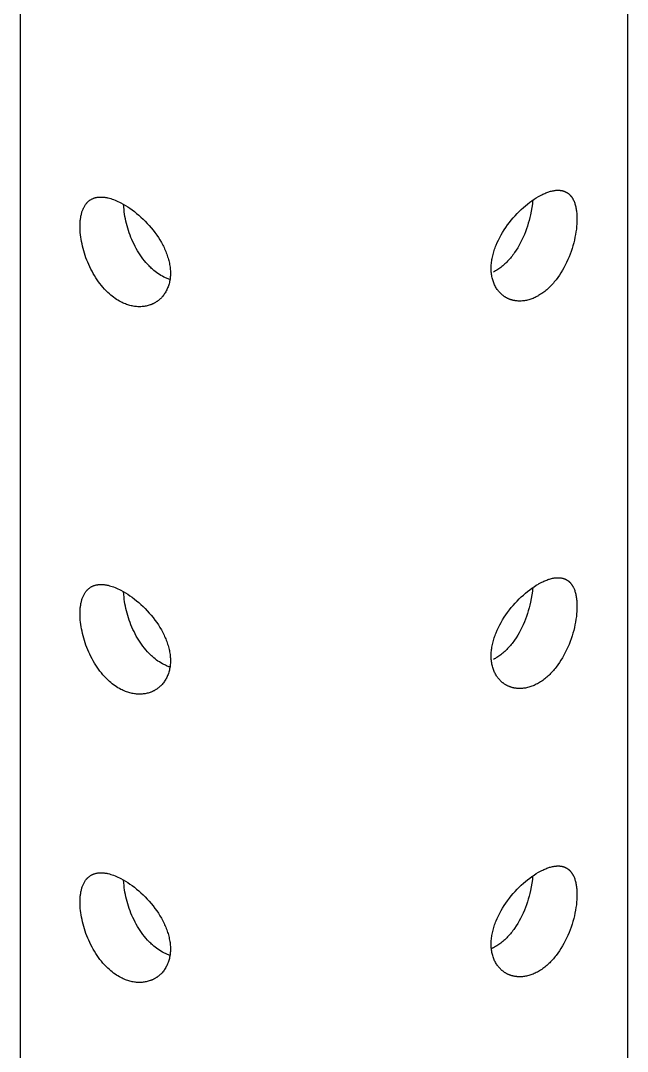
# Model space of a CAD drawing. Header units: millimetres. Extents: x 3.1 to 23.9, y 2.6 to 13.
# Drawn here: x 22.0992 to 22.2992, y 7.4376 to 7.7774 of the extents above; entities that cross this region are included whole.
import ezdxf

# ---------------------------------------------------------------- set-up
doc = ezdxf.new("R2010")
doc.units = ezdxf.units.MM
doc.layers.add('0.3', color=4, linetype='Continuous', lineweight=20)

msp = doc.modelspace()

# ---------------------------------------------------------------- linework, layer by layer
at = {"layer": '0.3', "lineweight": -3}
for points in [[(22.09919, 7.297), (22.09919, 8.6764)], [(22.29919, 8.67657), (22.29919, 7.297)], [(22.12243, 7.71843), (22.12258, 7.71851), (22.12273, 7.71859), (22.12289, 7.71866), (22.12305, 7.71873), (22.12321, 7.7188), (22.12337, 7.71886), (22.12354, 7.71892), (22.12371, 7.71897), (22.12388, 7.71902), (22.12405, 7.71906), (22.12423, 7.7191), (22.12441, 7.71913), (22.12459, 7.71916), (22.12477, 7.71918), (22.12496, 7.7192), (22.12515, 7.71921), (22.12534, 7.71923), (22.12553, 7.71923), (22.12573, 7.71923), (22.12593, 7.71923), (22.12613, 7.71922), (22.12633, 7.71921), (22.12653, 7.71919), (22.12674, 7.71917), (22.12695, 7.71914), (22.12716, 7.71911), (22.12738, 7.71908), (22.12759, 7.71904), (22.12781, 7.71899), (22.12803, 7.71894), (22.12848, 7.71883), (22.12893, 7.7187), (22.12939, 7.71856), (22.12985, 7.71839), (22.13032, 7.71821), (22.13079, 7.71802), (22.13127, 7.7178), (22.13175, 7.71757), (22.13224, 7.71733)], [(22.25914, 7.68613), (22.259, 7.68621), (22.25887, 7.6863), (22.25873, 7.68638), (22.25859, 7.68647), (22.25846, 7.68657), (22.25833, 7.68666), (22.2582, 7.68676), (22.25807, 7.68686), (22.25795, 7.68696), (22.25782, 7.68706), (22.2577, 7.68717), (22.25758, 7.68728), (22.25746, 7.68739), (22.25734, 7.68751), (22.25723, 7.68762), (22.25711, 7.68774), (22.257, 7.68786), (22.25689, 7.68799), (22.25679, 7.68811), (22.25668, 7.68824), (22.25658, 7.68837), (22.25647, 7.6885), (22.25638, 7.68864), (22.25628, 7.68877), (22.25609, 7.68905), (22.25591, 7.68934), (22.25574, 7.68964), (22.25557, 7.68994), (22.25542, 7.69025), (22.25528, 7.69057), (22.25514, 7.6909), (22.25501, 7.69123), (22.2549, 7.69157), (22.25479, 7.69192), (22.2547, 7.69227), (22.25461, 7.69263), (22.25453, 7.693), (22.25447, 7.69337), (22.25441, 7.69374), (22.25436, 7.69413), (22.25433, 7.69451), (22.2543, 7.6949), (22.25429, 7.6953), (22.25428, 7.6957), (22.25429, 7.6961), (22.2543, 7.69651), (22.25433, 7.69692), (22.25436, 7.69734), (22.25441, 7.69776), (22.25447, 7.69817), (22.25453, 7.6986), (22.25461, 7.69902), (22.2547, 7.69944), (22.25479, 7.69987), (22.2549, 7.7003), (22.25501, 7.70073), (22.25514, 7.70116), (22.25528, 7.70159), (22.25542, 7.70203), (22.25557, 7.70246), (22.25574, 7.70289), (22.25591, 7.70333), (22.25628, 7.70419), (22.25668, 7.70505), (22.25711, 7.7059), (22.25758, 7.70674), (22.25807, 7.70758), (22.25859, 7.70841), (22.25914, 7.70922), (22.25972, 7.71003), (22.26032, 7.71082), (22.26093, 7.71159), (22.26156, 7.71234), (22.26221, 7.71307), (22.26287, 7.71377), (22.26354, 7.71446), (22.26422, 7.71511), (22.26491, 7.71575), (22.26561, 7.71635), (22.26631, 7.71693), (22.26702, 7.71748), (22.26773, 7.718), (22.26844, 7.71848), (22.26915, 7.71894), (22.26986, 7.71937)], [(22.2699, 7.71939), (22.2706, 7.71977), (22.27094, 7.71995), (22.27128, 7.72012), (22.27162, 7.72028), (22.27195, 7.72043), (22.27229, 7.72057), (22.27261, 7.7207), (22.27294, 7.72081), (22.27326, 7.72092), (22.27357, 7.72102), (22.27388, 7.72111), (22.27419, 7.72119), (22.27449, 7.72126), (22.27479, 7.72132), (22.27509, 7.72137), (22.27538, 7.72141), (22.27566, 7.72144), (22.27581, 7.72145), (22.27595, 7.72146), (22.27609, 7.72147), (22.27622, 7.72147), (22.27636, 7.72147), (22.2765, 7.72147), (22.27663, 7.72146), (22.27676, 7.72146), (22.2769, 7.72145), (22.27703, 7.72143), (22.27716, 7.72142), (22.27728, 7.7214), (22.27741, 7.72138), (22.27754, 7.72136), (22.27766, 7.72133), (22.27778, 7.7213), (22.27791, 7.72127), (22.27803, 7.72124), (22.27815, 7.7212), (22.27826, 7.72117), (22.27838, 7.72113), (22.27849, 7.72108), (22.27861, 7.72103), (22.27872, 7.72099), (22.27883, 7.72093), (22.27894, 7.72088), (22.27905, 7.72082), (22.27916, 7.72076)], [(22.27917, 7.72076), (22.27927, 7.72069), (22.27937, 7.72063), (22.27948, 7.72056), (22.27957, 7.72049), (22.27967, 7.72042), (22.27977, 7.72034), (22.27986, 7.72027), (22.27996, 7.72019), (22.28005, 7.7201), (22.28014, 7.72002), (22.28023, 7.71993), (22.28031, 7.71984), (22.2804, 7.71975), (22.28048, 7.71965), (22.28056, 7.71956), (22.28065, 7.71946), (22.28072, 7.71935), (22.2808, 7.71925), (22.28088, 7.71914), (22.28095, 7.71903), (22.28102, 7.71892), (22.2811, 7.7188), (22.28116, 7.71869), (22.28123, 7.71857), (22.2813, 7.71845), (22.28136, 7.71832), (22.28143, 7.71819), (22.28149, 7.71807), (22.2816, 7.7178), (22.28172, 7.71753), (22.28182, 7.71724), (22.28192, 7.71695), (22.28201, 7.71665), (22.28209, 7.71634), (22.28217, 7.71602), (22.28224, 7.7157), (22.28231, 7.71536), (22.28236, 7.71502), (22.28242, 7.71467), (22.28246, 7.71431), (22.2825, 7.71395), (22.28253, 7.71357), (22.28255, 7.7132), (22.28257, 7.71281), (22.28258, 7.71242), (22.28258, 7.71202), (22.28257, 7.7112), (22.28253, 7.71037), (22.28246, 7.70951), (22.28237, 7.70864), (22.28224, 7.70776), (22.28209, 7.70686), (22.28192, 7.70595), (22.28172, 7.70503), (22.28149, 7.7041), (22.28123, 7.70318), (22.28095, 7.70225), (22.28065, 7.70133), (22.28031, 7.70041), (22.27996, 7.6995), (22.27957, 7.69859), (22.27917, 7.6977), (22.27873, 7.69681), (22.27827, 7.69594), (22.2778, 7.69509), (22.2773, 7.69427), (22.27677, 7.69347), (22.27623, 7.6927), (22.27567, 7.69195), (22.27539, 7.69159), (22.2751, 7.69123), (22.2748, 7.69089), (22.2745, 7.69055), (22.2742, 7.69022), (22.27389, 7.68989), (22.27358, 7.68958), (22.27326, 7.68927), (22.27294, 7.68898), (22.27262, 7.68869), (22.27229, 7.68841), (22.27196, 7.68814), (22.27162, 7.68788), (22.27129, 7.68763), (22.27094, 7.68739), (22.2706, 7.68716), (22.27025, 7.68694), (22.2699, 7.68673)], [(22.14346, 7.68438), (22.14332, 7.6843), (22.14317, 7.68422), (22.14301, 7.68414), (22.14286, 7.68407), (22.14271, 7.68399), (22.14255, 7.68392), (22.1424, 7.68385), (22.14224, 7.68379), (22.14208, 7.68373), (22.14192, 7.68367), (22.1416, 7.68356), (22.14127, 7.68346), (22.14094, 7.68337), (22.1406, 7.6833), (22.14026, 7.68323), (22.13992, 7.68317), (22.13957, 7.68313), (22.13922, 7.6831), (22.13887, 7.68308), (22.13851, 7.68307), (22.13815, 7.68307), (22.13779, 7.68308), (22.13743, 7.68311), (22.13707, 7.68315), (22.1367, 7.68319), (22.13633, 7.68325), (22.13596, 7.68332), (22.13559, 7.6834), (22.13522, 7.6835), (22.13485, 7.6836), (22.13448, 7.68372), (22.1341, 7.68385), (22.13373, 7.68399), (22.13336, 7.68414), (22.13298, 7.6843), (22.13261, 7.68448), (22.13224, 7.68467), (22.13175, 7.68493), (22.13127, 7.68521), (22.13079, 7.68551), (22.13032, 7.68583), (22.12985, 7.68617), (22.12939, 7.68652), (22.12893, 7.6869), (22.12848, 7.68729), (22.12792, 7.6878), (22.12738, 7.68834), (22.12685, 7.68889), (22.12633, 7.68947), (22.12583, 7.69007), (22.12534, 7.69069), (22.12487, 7.69133), (22.12441, 7.69198), (22.12397, 7.69265), (22.12354, 7.69334), (22.12313, 7.69404), (22.12274, 7.69475), (22.12236, 7.69548), (22.122, 7.69621), (22.12165, 7.69696), (22.12133, 7.69772), (22.12102, 7.69847), (22.12074, 7.69923), (22.12047, 7.7), (22.12022, 7.70076), (22.12, 7.70153), (22.11979, 7.70229), (22.1196, 7.70305), (22.11943, 7.70381), (22.11928, 7.70456), (22.11915, 7.70531), (22.11903, 7.70604), (22.11894, 7.70677), (22.11887, 7.70749), (22.11882, 7.70819), (22.11879, 7.70888), (22.11878, 7.70956), (22.11879, 7.71022), (22.11882, 7.71087), (22.11887, 7.7115), (22.11891, 7.7118), (22.11894, 7.7121), (22.11899, 7.7124), (22.11903, 7.71269), (22.11909, 7.71297), (22.11914, 7.71325), (22.11921, 7.71352), (22.11927, 7.71379), (22.11935, 7.71405), (22.11942, 7.71431), (22.1195, 7.71456), (22.11959, 7.71481), (22.11968, 7.71505), (22.11978, 7.71528), (22.11988, 7.71551), (22.11999, 7.71573), (22.1201, 7.71594), (22.12022, 7.71615), (22.12034, 7.71636), (22.12047, 7.71655), (22.1206, 7.71674), (22.12073, 7.71693), (22.1208, 7.71702), (22.12088, 7.7171), (22.12095, 7.71719), (22.12102, 7.71727), (22.1211, 7.71736), (22.12117, 7.71744), (22.12125, 7.71752), (22.12133, 7.71759), (22.12146, 7.71771), (22.12159, 7.71783), (22.12172, 7.71794), (22.12186, 7.71805), (22.122, 7.71815), (22.12214, 7.71825), (22.12228, 7.71834), (22.12243, 7.71843)], [(22.13224, 7.71733), (22.13298, 7.71692), (22.13373, 7.71649), (22.13448, 7.71602), (22.13522, 7.71552), (22.13596, 7.71499), (22.1367, 7.71444), (22.13743, 7.71385), (22.13815, 7.71324), (22.13887, 7.7126), (22.13957, 7.71194), (22.14026, 7.71126), (22.14094, 7.71055), (22.1416, 7.70982), (22.14224, 7.70907), (22.14286, 7.70829), (22.14346, 7.7075), (22.14404, 7.7067), (22.14459, 7.70589), (22.1451, 7.70507), (22.14559, 7.70424), (22.14605, 7.7034), (22.14626, 7.70298), (22.14647, 7.70255), (22.14667, 7.70212), (22.14685, 7.7017), (22.14704, 7.70127), (22.14721, 7.70084), (22.14737, 7.70041), (22.14752, 7.69998), (22.14766, 7.69955), (22.14779, 7.69912), (22.14792, 7.69869), (22.14803, 7.69827), (22.14813, 7.69784), (22.14822, 7.69741), (22.1483, 7.69699), (22.14837, 7.69657), (22.14843, 7.69615), (22.14848, 7.69573), (22.14852, 7.69532), (22.14854, 7.69491), (22.14856, 7.6945), (22.14857, 7.69409), (22.14856, 7.69369), (22.14854, 7.69329), (22.14852, 7.6929), (22.14848, 7.69251), (22.14843, 7.69213), (22.14837, 7.69175), (22.1483, 7.69137), (22.14822, 7.69101), (22.14813, 7.69064), (22.14803, 7.69029), (22.14792, 7.68994), (22.14779, 7.6896), (22.14766, 7.68926), (22.14752, 7.68893), (22.14737, 7.6886), (22.14721, 7.68829), (22.14704, 7.68798), (22.14686, 7.68768), (22.14667, 7.68739), (22.14647, 7.6871), (22.14626, 7.68683), (22.14605, 7.68656), (22.14583, 7.6863), (22.14571, 7.68618), (22.1456, 7.68605), (22.14548, 7.68593), (22.14536, 7.68581), (22.14523, 7.6857), (22.14511, 7.68558), (22.14498, 7.68547), (22.14486, 7.68536), (22.14473, 7.68525), (22.14459, 7.68515), (22.14446, 7.68504), (22.14433, 7.68494), (22.14419, 7.68484), (22.14405, 7.68475), (22.14391, 7.68466), (22.14377, 7.68457), (22.14362, 7.68448), (22.14348, 7.68439)], [(22.14862, 7.69194), (22.14835, 7.69203), (22.14807, 7.69212), (22.14779, 7.69223), (22.14751, 7.69234), (22.14724, 7.69246), (22.14696, 7.69258), (22.14668, 7.69271), (22.14641, 7.69285), (22.14591, 7.69311), (22.14543, 7.69339), (22.14495, 7.69368), (22.14447, 7.694), (22.144, 7.69434), (22.14353, 7.69469), (22.14307, 7.69506), (22.14262, 7.69545), (22.14234, 7.69571), (22.14206, 7.69597), (22.14179, 7.69623), (22.14152, 7.6965), (22.14099, 7.69706), (22.14048, 7.69764), (22.13998, 7.69825), (22.1395, 7.69887), (22.13903, 7.69951), (22.13858, 7.70017), (22.13815, 7.70084), (22.13773, 7.70153), (22.13733, 7.70224), (22.13694, 7.70295), (22.13657, 7.70368), (22.13622, 7.70443), (22.13589, 7.70518), (22.13557, 7.70594), (22.13528, 7.7067), (22.135, 7.70747), (22.13474, 7.70824), (22.13451, 7.70901), (22.13429, 7.70977), (22.13408, 7.71054), (22.1339, 7.71131), (22.13374, 7.71207), (22.13359, 7.71283), (22.13347, 7.71357), (22.13336, 7.71431), (22.13328, 7.71504), (22.1332, 7.71595), (22.13314, 7.71683)], [(22.26798, 7.71817), (22.26793, 7.7176), (22.26787, 7.71701), (22.26771, 7.71582), (22.26751, 7.7146), (22.26726, 7.71337), (22.26705, 7.71243), (22.26681, 7.7115), (22.26654, 7.71056), (22.26625, 7.70963), (22.26594, 7.7087), (22.2656, 7.70778), (22.26524, 7.70687), (22.26485, 7.70596), (22.26443, 7.70507), (22.26399, 7.70419), (22.26353, 7.70333), (22.26305, 7.7025), (22.26254, 7.70169), (22.26202, 7.70091), (22.26175, 7.70053), (22.26147, 7.70016), (22.26119, 7.69979), (22.26091, 7.69944), (22.26062, 7.69908), (22.26032, 7.69874), (22.26002, 7.69841), (22.25972, 7.69808), (22.25941, 7.69777), (22.2591, 7.69746), (22.25879, 7.69716), (22.25847, 7.69687), (22.25814, 7.69659), (22.25781, 7.69631), (22.25748, 7.69605), (22.25714, 7.6958), (22.2568, 7.69556), (22.25646, 7.69533), (22.25611, 7.6951), (22.25576, 7.69489)], [(22.25572, 7.69487), (22.25539, 7.69469), (22.25506, 7.69451)], [(22.26986, 7.68671), (22.26951, 7.68651), (22.26915, 7.68632), (22.2688, 7.68615), (22.26844, 7.68598), (22.26809, 7.68583), (22.26773, 7.6857), (22.26738, 7.68557), (22.26702, 7.68545), (22.26667, 7.68535), (22.26631, 7.68526), (22.26596, 7.68518), (22.26561, 7.68511), (22.26526, 7.68505), (22.26491, 7.685), (22.26457, 7.68497), (22.26422, 7.68495), (22.26388, 7.68494), (22.26354, 7.68494), (22.2632, 7.68495), (22.26287, 7.68497), (22.2627, 7.68499), (22.26254, 7.685), (22.26237, 7.68503), (22.26221, 7.68505), (22.26205, 7.68508), (22.26188, 7.68511), (22.26172, 7.68514), (22.26156, 7.68518), (22.2614, 7.68521), (22.26125, 7.68526), (22.26109, 7.6853), (22.26093, 7.68535), (22.26078, 7.6854), (22.26062, 7.68545), (22.26047, 7.6855), (22.26032, 7.68556), (22.26017, 7.68562), (22.26002, 7.68569), (22.25987, 7.68575), (22.25972, 7.68582), (22.25957, 7.6859), (22.25943, 7.68597), (22.25929, 7.68605), (22.25914, 7.68613)], [(22.2699, 7.59169), (22.2706, 7.59208), (22.27094, 7.59226), (22.27128, 7.59242), (22.27162, 7.59258), (22.27195, 7.59273), (22.27229, 7.59287), (22.27261, 7.593), (22.27294, 7.59312), (22.27326, 7.59323), (22.27357, 7.59333), (22.27388, 7.59342), (22.27419, 7.5935), (22.27449, 7.59357), (22.27479, 7.59363), (22.27509, 7.59368), (22.27538, 7.59372), (22.27566, 7.59375), (22.27581, 7.59376), (22.27595, 7.59376), (22.27609, 7.59377), (22.27622, 7.59377), (22.27636, 7.59377), (22.2765, 7.59377), (22.27663, 7.59377), (22.27676, 7.59376), (22.2769, 7.59375), (22.27703, 7.59374), (22.27716, 7.59372), (22.27728, 7.59371), (22.27741, 7.59369), (22.27754, 7.59366), (22.27766, 7.59364), (22.27778, 7.59361), (22.27791, 7.59358), (22.27803, 7.59355), (22.27815, 7.59351), (22.27826, 7.59347), (22.27838, 7.59343), (22.27849, 7.59339), (22.27861, 7.59334), (22.27872, 7.59329), (22.27883, 7.59324), (22.27894, 7.59318), (22.27905, 7.59313), (22.27916, 7.59307)], [(22.27917, 7.59306), (22.27927, 7.593), (22.27937, 7.59293), (22.27948, 7.59287), (22.27957, 7.5928), (22.27967, 7.59272), (22.27977, 7.59265), (22.27986, 7.59257), (22.27996, 7.59249), (22.28005, 7.59241), (22.28014, 7.59232), (22.28023, 7.59224), (22.28031, 7.59214), (22.2804, 7.59205), (22.28048, 7.59196), (22.28056, 7.59186), (22.28065, 7.59176), (22.28072, 7.59166), (22.2808, 7.59155), (22.28088, 7.59145), (22.28095, 7.59134), (22.28102, 7.59122), (22.2811, 7.59111), (22.28116, 7.59099), (22.28123, 7.59087), (22.2813, 7.59075), (22.28136, 7.59063), (22.28143, 7.5905), (22.28149, 7.59037), (22.2816, 7.5901), (22.28172, 7.58983), (22.28182, 7.58955), (22.28192, 7.58925), (22.28201, 7.58895), (22.28209, 7.58864), (22.28217, 7.58833), (22.28224, 7.588), (22.28231, 7.58767), (22.28236, 7.58732), (22.28242, 7.58697), (22.28246, 7.58662), (22.2825, 7.58625), (22.28253, 7.58588), (22.28255, 7.5855), (22.28257, 7.58511), (22.28258, 7.58472), (22.28258, 7.58432), (22.28257, 7.58351), (22.28253, 7.58267), (22.28246, 7.58182), (22.28237, 7.58095), (22.28224, 7.58006), (22.28209, 7.57916), (22.28192, 7.57825), (22.28172, 7.57733), (22.28149, 7.57641), (22.28123, 7.57548), (22.28095, 7.57456), (22.28065, 7.57363), (22.28031, 7.57271), (22.27996, 7.5718), (22.27957, 7.57089), (22.27917, 7.57), (22.27873, 7.56911), (22.27827, 7.56824), (22.2778, 7.5674), (22.2773, 7.56657), (22.27677, 7.56577), (22.27623, 7.565), (22.27567, 7.56425), (22.27539, 7.56389), (22.2751, 7.56354), (22.2748, 7.56319), (22.2745, 7.56285), (22.2742, 7.56252), (22.27389, 7.5622), (22.27358, 7.56188), (22.27326, 7.56158), (22.27294, 7.56128), (22.27262, 7.56099), (22.27229, 7.56071), (22.27196, 7.56045), (22.27162, 7.56019), (22.27129, 7.55993), (22.27094, 7.55969), (22.2706, 7.55946), (22.27025, 7.55924), (22.2699, 7.55903)], [(22.14346, 7.55669), (22.14332, 7.5566), (22.14317, 7.55652), (22.14301, 7.55644), (22.14286, 7.55637), (22.14271, 7.5563), (22.14255, 7.55623), (22.1424, 7.55616), (22.14224, 7.55609), (22.14208, 7.55603), (22.14192, 7.55597), (22.1416, 7.55586), (22.14127, 7.55576), (22.14094, 7.55568), (22.1406, 7.5556), (22.14026, 7.55553), (22.13992, 7.55548), (22.13957, 7.55544), (22.13922, 7.5554), (22.13887, 7.55538), (22.13851, 7.55537), (22.13815, 7.55538), (22.13779, 7.55539), (22.13743, 7.55541), (22.13707, 7.55545), (22.1367, 7.5555), (22.13633, 7.55556), (22.13596, 7.55563), (22.13559, 7.55571), (22.13522, 7.5558), (22.13485, 7.55591), (22.13448, 7.55602), (22.1341, 7.55615), (22.13373, 7.55629), (22.13336, 7.55644), (22.13298, 7.55661), (22.13261, 7.55678), (22.13224, 7.55697), (22.13175, 7.55724), (22.13127, 7.55752), (22.13079, 7.55782), (22.13032, 7.55814), (22.12985, 7.55847), (22.12939, 7.55883), (22.12893, 7.5592), (22.12848, 7.55959), (22.12792, 7.5601), (22.12738, 7.56064), (22.12685, 7.5612), (22.12633, 7.56178), (22.12583, 7.56238), (22.12534, 7.563), (22.12487, 7.56363), (22.12441, 7.56429), (22.12397, 7.56496), (22.12354, 7.56564), (22.12313, 7.56634), (22.12274, 7.56705), (22.12236, 7.56778), (22.122, 7.56852), (22.12165, 7.56926), (22.12133, 7.57002), (22.12102, 7.57078), (22.12074, 7.57154), (22.12047, 7.5723), (22.12022, 7.57307), (22.12, 7.57383), (22.11979, 7.57459), (22.1196, 7.57536), (22.11943, 7.57611), (22.11928, 7.57687), (22.11915, 7.57761), (22.11903, 7.57835), (22.11894, 7.57907), (22.11887, 7.57979), (22.11882, 7.5805), (22.11879, 7.58119), (22.11878, 7.58186), (22.11879, 7.58253), (22.11882, 7.58317), (22.11887, 7.5838), (22.11891, 7.58411), (22.11894, 7.58441), (22.11899, 7.5847), (22.11903, 7.58499), (22.11909, 7.58528), (22.11914, 7.58556), (22.11921, 7.58583), (22.11927, 7.5861), (22.11935, 7.58636), (22.11942, 7.58662), (22.1195, 7.58687), (22.11959, 7.58711), (22.11968, 7.58735), (22.11978, 7.58758), (22.11988, 7.58781), (22.11999, 7.58803), (22.1201, 7.58825), (22.12022, 7.58846), (22.12034, 7.58866), (22.12047, 7.58886), (22.1206, 7.58905), (22.12073, 7.58923), (22.1208, 7.58932), (22.12088, 7.58941), (22.12095, 7.58949), (22.12102, 7.58958), (22.1211, 7.58966), (22.12117, 7.58974), (22.12125, 7.58982), (22.12133, 7.5899), (22.12146, 7.59002), (22.12159, 7.59013), (22.12172, 7.59025), (22.12186, 7.59035), (22.122, 7.59045), (22.12214, 7.59055), (22.12228, 7.59064), (22.12243, 7.59073)], [(22.12243, 7.59073), (22.12258, 7.59082), (22.12273, 7.59089), (22.12289, 7.59097), (22.12305, 7.59104), (22.12321, 7.5911), (22.12337, 7.59116), (22.12354, 7.59122), (22.12371, 7.59127), (22.12388, 7.59132), (22.12405, 7.59136), (22.12423, 7.5914), (22.12441, 7.59143), (22.12459, 7.59146), (22.12477, 7.59148), (22.12496, 7.5915), (22.12515, 7.59152), (22.12534, 7.59153), (22.12553, 7.59153), (22.12573, 7.59154), (22.12593, 7.59153), (22.12613, 7.59152), (22.12633, 7.59151), (22.12653, 7.59149), (22.12674, 7.59147), (22.12695, 7.59145), (22.12716, 7.59142), (22.12738, 7.59138), (22.12759, 7.59134), (22.12781, 7.5913), (22.12803, 7.59125), (22.12848, 7.59113), (22.12893, 7.59101), (22.12939, 7.59086), (22.12985, 7.5907), (22.13032, 7.59052), (22.13079, 7.59032), (22.13127, 7.59011), (22.13175, 7.58988), (22.13224, 7.58963)], [(22.13224, 7.58963), (22.13298, 7.58923), (22.13373, 7.58879), (22.13448, 7.58832), (22.13522, 7.58783), (22.13596, 7.5873), (22.1367, 7.58674), (22.13743, 7.58616), (22.13815, 7.58555), (22.13887, 7.58491), (22.13957, 7.58425), (22.14026, 7.58356), (22.14094, 7.58285), (22.1416, 7.58212), (22.14224, 7.58137), (22.14286, 7.5806), (22.14346, 7.57981), (22.14404, 7.57901), (22.14459, 7.5782), (22.1451, 7.57737), (22.14559, 7.57654), (22.14605, 7.5757), (22.14626, 7.57528), (22.14647, 7.57485), (22.14667, 7.57443), (22.14685, 7.574), (22.14704, 7.57357), (22.14721, 7.57314), (22.14737, 7.57271), (22.14752, 7.57228), (22.14766, 7.57186), (22.14779, 7.57143), (22.14792, 7.571), (22.14803, 7.57057), (22.14813, 7.57014), (22.14822, 7.56972), (22.1483, 7.5693), (22.14837, 7.56887), (22.14843, 7.56845), (22.14848, 7.56804), (22.14852, 7.56762), (22.14854, 7.56721), (22.14856, 7.5668), (22.14857, 7.5664), (22.14856, 7.56599), (22.14854, 7.5656), (22.14852, 7.5652), (22.14848, 7.56481), (22.14843, 7.56443), (22.14837, 7.56405), (22.1483, 7.56368), (22.14822, 7.56331), (22.14813, 7.56295), (22.14803, 7.56259), (22.14792, 7.56224), (22.14779, 7.5619), (22.14766, 7.56156), (22.14752, 7.56123), (22.14737, 7.56091), (22.14721, 7.56059), (22.14704, 7.56028), (22.14686, 7.55998), (22.14667, 7.55969), (22.14647, 7.55941), (22.14626, 7.55913), (22.14605, 7.55886), (22.14583, 7.55861), (22.14571, 7.55848), (22.1456, 7.55836), (22.14548, 7.55824), (22.14536, 7.55812), (22.14523, 7.558), (22.14511, 7.55789), (22.14498, 7.55777), (22.14486, 7.55766), (22.14473, 7.55756), (22.14459, 7.55745), (22.14446, 7.55735), (22.14433, 7.55725), (22.14419, 7.55715), (22.14405, 7.55705), (22.14391, 7.55696), (22.14377, 7.55687), (22.14362, 7.55678), (22.14348, 7.5567)], [(22.25914, 7.55843), (22.259, 7.55851), (22.25887, 7.5586), (22.25873, 7.55869), (22.25859, 7.55878), (22.25846, 7.55887), (22.25833, 7.55896), (22.2582, 7.55906), (22.25807, 7.55916), (22.25795, 7.55926), (22.25782, 7.55937), (22.2577, 7.55948), (22.25758, 7.55958), (22.25746, 7.5597), (22.25734, 7.55981), (22.25723, 7.55993), (22.25711, 7.56005), (22.257, 7.56017), (22.25689, 7.56029), (22.25679, 7.56042), (22.25668, 7.56054), (22.25658, 7.56067), (22.25647, 7.56081), (22.25638, 7.56094), (22.25628, 7.56108), (22.25609, 7.56136), (22.25591, 7.56164), (22.25574, 7.56194), (22.25557, 7.56225), (22.25542, 7.56256), (22.25528, 7.56288), (22.25514, 7.5632), (22.25501, 7.56354), (22.2549, 7.56388), (22.25479, 7.56422), (22.2547, 7.56458), (22.25461, 7.56494), (22.25453, 7.5653), (22.25447, 7.56567), (22.25441, 7.56605), (22.25436, 7.56643), (22.25433, 7.56682), (22.2543, 7.56721), (22.25429, 7.5676), (22.25428, 7.568), (22.25429, 7.56841), (22.2543, 7.56882), (22.25433, 7.56923), (22.25436, 7.56964), (22.25441, 7.57006), (22.25447, 7.57048), (22.25453, 7.5709), (22.25461, 7.57132), (22.2547, 7.57175), (22.25479, 7.57218), (22.2549, 7.5726), (22.25501, 7.57303), (22.25514, 7.57347), (22.25528, 7.5739), (22.25542, 7.57433), (22.25557, 7.57476), (22.25574, 7.5752), (22.25591, 7.57563), (22.25628, 7.57649), (22.25668, 7.57735), (22.25711, 7.5782), (22.25758, 7.57905), (22.25807, 7.57988), (22.25859, 7.58071), (22.25914, 7.58153), (22.25972, 7.58234), (22.26032, 7.58313), (22.26093, 7.5839), (22.26156, 7.58465), (22.26221, 7.58537), (22.26287, 7.58608), (22.26354, 7.58676), (22.26422, 7.58742), (22.26491, 7.58805), (22.26561, 7.58865), (22.26631, 7.58923), (22.26702, 7.58978), (22.26773, 7.5903), (22.26844, 7.59079), (22.26915, 7.59125), (22.26986, 7.59167)], [(22.26798, 7.59048), (22.26793, 7.5899), (22.26787, 7.58931), (22.26771, 7.58812), (22.26751, 7.58691), (22.26726, 7.58567), (22.26705, 7.58474), (22.26681, 7.5838), (22.26654, 7.58287), (22.26625, 7.58194), (22.26594, 7.58101), (22.2656, 7.58009), (22.26524, 7.57917), (22.26485, 7.57827), (22.26443, 7.57737), (22.26399, 7.57649), (22.26353, 7.57564), (22.26305, 7.57481), (22.26254, 7.574), (22.26202, 7.57322), (22.26175, 7.57284), (22.26147, 7.57246), (22.26119, 7.5721), (22.26091, 7.57174), (22.26062, 7.57139), (22.26032, 7.57105), (22.26002, 7.57071), (22.25972, 7.57039), (22.25941, 7.57007), (22.2591, 7.56976), (22.25879, 7.56946), (22.25847, 7.56917), (22.25814, 7.56889), (22.25781, 7.56862), (22.25748, 7.56836), (22.25714, 7.5681), (22.2568, 7.56786), (22.25646, 7.56763), (22.25611, 7.56741), (22.25576, 7.5672)], [(22.14861, 7.56425), (22.14833, 7.56434), (22.14805, 7.56443), (22.14778, 7.56454), (22.1475, 7.56465), (22.14723, 7.56476), (22.14695, 7.56489), (22.14668, 7.56502), (22.14641, 7.56515), (22.14591, 7.56541), (22.14543, 7.56569), (22.14495, 7.56599), (22.14447, 7.56631), (22.144, 7.56664), (22.14353, 7.56699), (22.14307, 7.56737), (22.14262, 7.56776), (22.14234, 7.56801), (22.14206, 7.56827), (22.14179, 7.56854), (22.14152, 7.56881), (22.14099, 7.56937), (22.14048, 7.56995), (22.13998, 7.57055), (22.1395, 7.57117), (22.13903, 7.57181), (22.13858, 7.57247), (22.13815, 7.57315), (22.13773, 7.57384), (22.13733, 7.57454), (22.13694, 7.57526), (22.13657, 7.57599), (22.13622, 7.57673), (22.13589, 7.57748), (22.13557, 7.57824), (22.13528, 7.57901), (22.135, 7.57977), (22.13474, 7.58054), (22.13451, 7.58131), (22.13429, 7.58208), (22.13408, 7.58285), (22.1339, 7.58361), (22.13374, 7.58438), (22.13359, 7.58513), (22.13347, 7.58588), (22.13336, 7.58662), (22.13328, 7.58735), (22.1332, 7.58825), (22.13314, 7.58914)], [(22.25572, 7.56717), (22.25539, 7.56699), (22.25506, 7.56682)], [(22.26986, 7.55901), (22.26951, 7.55881), (22.26915, 7.55863), (22.2688, 7.55845), (22.26844, 7.55829), (22.26809, 7.55814), (22.26773, 7.558), (22.26738, 7.55787), (22.26702, 7.55776), (22.26667, 7.55765), (22.26631, 7.55756), (22.26596, 7.55748), (22.26561, 7.55741), (22.26526, 7.55735), (22.26491, 7.55731), (22.26457, 7.55727), (22.26422, 7.55725), (22.26388, 7.55724), (22.26354, 7.55724), (22.2632, 7.55725), (22.26287, 7.55727), (22.2627, 7.55729), (22.26254, 7.55731), (22.26237, 7.55733), (22.26221, 7.55736), (22.26205, 7.55738), (22.26188, 7.55741), (22.26172, 7.55744), (22.26156, 7.55748), (22.2614, 7.55752), (22.26125, 7.55756), (22.26109, 7.5576), (22.26093, 7.55765), (22.26078, 7.5577), (22.26062, 7.55775), (22.26047, 7.55781), (22.26032, 7.55787), (22.26017, 7.55793), (22.26002, 7.55799), (22.25987, 7.55806), (22.25972, 7.55813), (22.25957, 7.5582), (22.25943, 7.55827), (22.25929, 7.55835), (22.25914, 7.55843)], [(22.2699, 7.49668), (22.2706, 7.49706), (22.27094, 7.49724), (22.27128, 7.49741), (22.27162, 7.49757), (22.27195, 7.49772), (22.27229, 7.49786), (22.27261, 7.49799), (22.27294, 7.49811), (22.27326, 7.49822), (22.27357, 7.49831), (22.27388, 7.4984), (22.27419, 7.49848), (22.27449, 7.49855), (22.27479, 7.49861), (22.27509, 7.49866), (22.27538, 7.4987), (22.27566, 7.49873), (22.27581, 7.49874), (22.27595, 7.49875), (22.27609, 7.49876), (22.27622, 7.49876), (22.27636, 7.49876), (22.2765, 7.49876), (22.27663, 7.49875), (22.27676, 7.49875), (22.2769, 7.49874), (22.27703, 7.49872), (22.27716, 7.49871), (22.27728, 7.49869), (22.27741, 7.49867), (22.27754, 7.49865), (22.27766, 7.49862), (22.27778, 7.4986), (22.27791, 7.49856), (22.27803, 7.49853), (22.27815, 7.4985), (22.27826, 7.49846), (22.27838, 7.49842), (22.27849, 7.49837), (22.27861, 7.49833), (22.27872, 7.49828), (22.27883, 7.49822), (22.27894, 7.49817), (22.27905, 7.49811), (22.27916, 7.49805)], [(22.27917, 7.49805), (22.27927, 7.49798), (22.27937, 7.49792), (22.27948, 7.49785), (22.27957, 7.49778), (22.27967, 7.49771), (22.27977, 7.49763), (22.27986, 7.49756), (22.27996, 7.49748), (22.28005, 7.49739), (22.28014, 7.49731), (22.28023, 7.49722), (22.28031, 7.49713), (22.2804, 7.49704), (22.28048, 7.49694), (22.28056, 7.49685), (22.28065, 7.49675), (22.28072, 7.49664), (22.2808, 7.49654), (22.28088, 7.49643), (22.28095, 7.49632), (22.28102, 7.49621), (22.2811, 7.49609), (22.28116, 7.49598), (22.28123, 7.49586), (22.2813, 7.49574), (22.28136, 7.49561), (22.28143, 7.49549), (22.28149, 7.49536), (22.2816, 7.49509), (22.28172, 7.49482), (22.28182, 7.49453), (22.28192, 7.49424), (22.28201, 7.49394), (22.28209, 7.49363), (22.28217, 7.49331), (22.28224, 7.49299), (22.28231, 7.49265), (22.28236, 7.49231), (22.28242, 7.49196), (22.28246, 7.4916), (22.2825, 7.49124), (22.28253, 7.49087), (22.28255, 7.49049), (22.28257, 7.4901), (22.28258, 7.48971), (22.28258, 7.48931), (22.28257, 7.48849), (22.28253, 7.48766), (22.28246, 7.4868), (22.28237, 7.48593), (22.28224, 7.48505), (22.28209, 7.48415), (22.28192, 7.48324), (22.28172, 7.48232), (22.28149, 7.48139), (22.28123, 7.48047), (22.28095, 7.47954), (22.28065, 7.47862), (22.28031, 7.4777), (22.27996, 7.47679), (22.27957, 7.47588), (22.27917, 7.47499), (22.27873, 7.4741), (22.27827, 7.47323), (22.2778, 7.47238), (22.2773, 7.47156), (22.27677, 7.47076), (22.27623, 7.46999), (22.27567, 7.46924), (22.27539, 7.46888), (22.2751, 7.46852), (22.2748, 7.46818), (22.2745, 7.46784), (22.2742, 7.46751), (22.27389, 7.46719), (22.27358, 7.46687), (22.27326, 7.46657), (22.27294, 7.46627), (22.27262, 7.46598), (22.27229, 7.4657), (22.27196, 7.46543), (22.27162, 7.46517), (22.27129, 7.46492), (22.27094, 7.46468), (22.2706, 7.46445), (22.27025, 7.46423), (22.2699, 7.46402)], [(22.14346, 7.46167), (22.14332, 7.46159), (22.14317, 7.46151), (22.14301, 7.46143), (22.14286, 7.46136), (22.14271, 7.46128), (22.14255, 7.46121), (22.1424, 7.46115), (22.14224, 7.46108), (22.14208, 7.46102), (22.14192, 7.46096), (22.1416, 7.46085), (22.14127, 7.46075), (22.14094, 7.46066), (22.1406, 7.46059), (22.14026, 7.46052), (22.13992, 7.46047), (22.13957, 7.46042), (22.13922, 7.46039), (22.13887, 7.46037), (22.13851, 7.46036), (22.13815, 7.46036), (22.13779, 7.46037), (22.13743, 7.4604), (22.13707, 7.46044), (22.1367, 7.46048), (22.13633, 7.46054), (22.13596, 7.46061), (22.13559, 7.46069), (22.13522, 7.46079), (22.13485, 7.46089), (22.13448, 7.46101), (22.1341, 7.46114), (22.13373, 7.46128), (22.13336, 7.46143), (22.13298, 7.4616), (22.13261, 7.46177), (22.13224, 7.46196), (22.13175, 7.46222), (22.13127, 7.4625), (22.13079, 7.4628), (22.13032, 7.46312), (22.12985, 7.46346), (22.12939, 7.46382), (22.12893, 7.46419), (22.12848, 7.46458), (22.12792, 7.46509), (22.12738, 7.46563), (22.12685, 7.46618), (22.12633, 7.46676), (22.12583, 7.46736), (22.12534, 7.46798), (22.12487, 7.46862), (22.12441, 7.46927), (22.12397, 7.46994), (22.12354, 7.47063), (22.12313, 7.47133), (22.12274, 7.47204), (22.12236, 7.47277), (22.122, 7.4735), (22.12165, 7.47425), (22.12133, 7.47501), (22.12102, 7.47576), (22.12074, 7.47652), (22.12047, 7.47729), (22.12022, 7.47805), (22.12, 7.47882), (22.11979, 7.47958), (22.1196, 7.48034), (22.11943, 7.4811), (22.11928, 7.48185), (22.11915, 7.4826), (22.11903, 7.48333), (22.11894, 7.48406), (22.11887, 7.48478), (22.11882, 7.48548), (22.11879, 7.48617), (22.11878, 7.48685), (22.11879, 7.48751), (22.11882, 7.48816), (22.11887, 7.48879), (22.11891, 7.48909), (22.11894, 7.48939), (22.11899, 7.48969), (22.11903, 7.48998), (22.11909, 7.49026), (22.11914, 7.49054), (22.11921, 7.49082), (22.11927, 7.49108), (22.11935, 7.49135), (22.11942, 7.4916), (22.1195, 7.49185), (22.11959, 7.4921), (22.11968, 7.49234), (22.11978, 7.49257), (22.11988, 7.4928), (22.11999, 7.49302), (22.1201, 7.49323), (22.12022, 7.49344), (22.12034, 7.49365), (22.12047, 7.49384), (22.1206, 7.49403), (22.12073, 7.49422), (22.1208, 7.49431), (22.12088, 7.49439), (22.12095, 7.49448), (22.12102, 7.49456), (22.1211, 7.49465), (22.12117, 7.49473), (22.12125, 7.49481), (22.12133, 7.49488), (22.12146, 7.495), (22.12159, 7.49512), (22.12172, 7.49523), (22.12186, 7.49534), (22.122, 7.49544), (22.12214, 7.49554), (22.12228, 7.49563), (22.12243, 7.49572)], [(22.12243, 7.49572), (22.12258, 7.4958), (22.12273, 7.49588), (22.12289, 7.49596), (22.12305, 7.49603), (22.12321, 7.49609), (22.12337, 7.49615), (22.12354, 7.49621), (22.12371, 7.49626), (22.12388, 7.49631), (22.12405, 7.49635), (22.12423, 7.49639), (22.12441, 7.49642), (22.12459, 7.49645), (22.12477, 7.49647), (22.12496, 7.49649), (22.12515, 7.49651), (22.12534, 7.49652), (22.12553, 7.49652), (22.12573, 7.49652), (22.12593, 7.49652), (22.12613, 7.49651), (22.12633, 7.4965), (22.12653, 7.49648), (22.12674, 7.49646), (22.12695, 7.49643), (22.12716, 7.4964), (22.12738, 7.49637), (22.12759, 7.49633), (22.12781, 7.49628), (22.12803, 7.49623), (22.12848, 7.49612), (22.12893, 7.49599), (22.12939, 7.49585), (22.12985, 7.49568), (22.13032, 7.4955), (22.13079, 7.49531), (22.13127, 7.49509), (22.13175, 7.49486), (22.13224, 7.49462)], [(22.13224, 7.49462), (22.13298, 7.49421), (22.13373, 7.49378), (22.13448, 7.49331), (22.13522, 7.49281), (22.13596, 7.49228), (22.1367, 7.49173), (22.13743, 7.49114), (22.13815, 7.49053), (22.13887, 7.48989), (22.13957, 7.48923), (22.14026, 7.48855), (22.14094, 7.48784), (22.1416, 7.48711), (22.14224, 7.48636), (22.14286, 7.48558), (22.14346, 7.48479), (22.14404, 7.48399), (22.14459, 7.48318), (22.1451, 7.48236), (22.14559, 7.48153), (22.14605, 7.48069), (22.14626, 7.48027), (22.14647, 7.47984), (22.14667, 7.47941), (22.14685, 7.47899), (22.14704, 7.47856), (22.14721, 7.47813), (22.14736, 7.47771), (22.14751, 7.47729), (22.14765, 7.47687), (22.14778, 7.47645), (22.1479, 7.47603), (22.14801, 7.47561), (22.14812, 7.47519), (22.14821, 7.47477), (22.14829, 7.47434), (22.14836, 7.47391), (22.14843, 7.47348), (22.14848, 7.47306), (22.14852, 7.47263), (22.14854, 7.47221), (22.14856, 7.4718), (22.14857, 7.47138), (22.14856, 7.47098), (22.14854, 7.47058), (22.14852, 7.47019), (22.14848, 7.4698), (22.14843, 7.46942), (22.14837, 7.46904), (22.1483, 7.46866), (22.14822, 7.4683), (22.14813, 7.46794), (22.14803, 7.46758), (22.14792, 7.46723), (22.14779, 7.46689), (22.14766, 7.46655), (22.14752, 7.46622), (22.14737, 7.46589), (22.14721, 7.46558), (22.14704, 7.46527), (22.14686, 7.46497), (22.14667, 7.46468), (22.14647, 7.46439), (22.14626, 7.46412), (22.14605, 7.46385), (22.14583, 7.46359), (22.14571, 7.46347), (22.1456, 7.46334), (22.14548, 7.46322), (22.14536, 7.4631), (22.14523, 7.46299), (22.14511, 7.46287), (22.14498, 7.46276), (22.14486, 7.46265), (22.14473, 7.46254), (22.14459, 7.46244), (22.14446, 7.46233), (22.14433, 7.46223), (22.14419, 7.46214), (22.14405, 7.46204), (22.14391, 7.46195), (22.14377, 7.46186), (22.14362, 7.46177), (22.14348, 7.46168)], [(22.25914, 7.46342), (22.259, 7.4635), (22.25887, 7.46359), (22.25873, 7.46367), (22.25859, 7.46376), (22.25846, 7.46386), (22.25833, 7.46395), (22.2582, 7.46405), (22.25807, 7.46415), (22.25795, 7.46425), (22.25782, 7.46435), (22.2577, 7.46446), (22.25758, 7.46457), (22.25746, 7.46468), (22.25734, 7.4648), (22.25723, 7.46491), (22.25711, 7.46503), (22.257, 7.46515), (22.25689, 7.46528), (22.25679, 7.4654), (22.25668, 7.46553), (22.25658, 7.46566), (22.25647, 7.46579), (22.25638, 7.46593), (22.25628, 7.46606), (22.25609, 7.46634), (22.25591, 7.46663), (22.25574, 7.46693), (22.25557, 7.46723), (22.25542, 7.46754), (22.25528, 7.46786), (22.25514, 7.46819), (22.25501, 7.46852), (22.2549, 7.46886), (22.25479, 7.46921), (22.2547, 7.46956), (22.25461, 7.46992), (22.25453, 7.47029), (22.25447, 7.47066), (22.25441, 7.47104), (22.25436, 7.47142), (22.25433, 7.4718), (22.2543, 7.47219), (22.25429, 7.47259), (22.25428, 7.47299), (22.25429, 7.4734), (22.2543, 7.4738), (22.25433, 7.47422), (22.25436, 7.47463), (22.25441, 7.47505), (22.25447, 7.47546), (22.25453, 7.47589), (22.25461, 7.47631), (22.2547, 7.47673), (22.25479, 7.47716), (22.2549, 7.47759), (22.25501, 7.47802), (22.25514, 7.47845), (22.25528, 7.47888), (22.25542, 7.47932), (22.25557, 7.47975), (22.25574, 7.48018), (22.25591, 7.48062), (22.25628, 7.48148), (22.25668, 7.48234), (22.25711, 7.48319), (22.25758, 7.48403), (22.25807, 7.48487), (22.25859, 7.4857), (22.25914, 7.48651), (22.25972, 7.48732), (22.26032, 7.48811), (22.26093, 7.48888), (22.26156, 7.48963), (22.26221, 7.49036), (22.26287, 7.49107), (22.26354, 7.49175), (22.26422, 7.4924), (22.26491, 7.49304), (22.26561, 7.49364), (22.26631, 7.49422), (22.26702, 7.49477), (22.26773, 7.49529), (22.26844, 7.49577), (22.26915, 7.49623), (22.26986, 7.49666)], [(22.26799, 7.49547), (22.26793, 7.49489), (22.26787, 7.4943), (22.26771, 7.49311), (22.26751, 7.49189), (22.26726, 7.49066), (22.26705, 7.48972), (22.26681, 7.48879), (22.26654, 7.48785), (22.26625, 7.48692), (22.26594, 7.48599), (22.2656, 7.48507), (22.26524, 7.48416), (22.26485, 7.48325), (22.26443, 7.48236), (22.26399, 7.48148), (22.26353, 7.48062), (22.26305, 7.47979), (22.26254, 7.47898), (22.26202, 7.4782), (22.26175, 7.47782), (22.26147, 7.47745), (22.26119, 7.47708), (22.26091, 7.47673), (22.26062, 7.47638), (22.26032, 7.47603), (22.26002, 7.4757), (22.25972, 7.47537), (22.25941, 7.47506), (22.2591, 7.47475), (22.25879, 7.47445), (22.25847, 7.47416), (22.25814, 7.47388), (22.25781, 7.4736), (22.25748, 7.47334), (22.25714, 7.47309), (22.2568, 7.47285), (22.25646, 7.47262), (22.25611, 7.47239), (22.25576, 7.47218)], [(22.14841, 7.4693), (22.14816, 7.46938), (22.14791, 7.46947), (22.14766, 7.46957), (22.14741, 7.46967), (22.14716, 7.46978), (22.14691, 7.46989), (22.14666, 7.47001), (22.14641, 7.47014), (22.14591, 7.4704), (22.14543, 7.47068), (22.14495, 7.47097), (22.14447, 7.47129), (22.144, 7.47163), (22.14353, 7.47198), (22.14307, 7.47235), (22.14262, 7.47274), (22.14234, 7.473), (22.14206, 7.47326), (22.14179, 7.47352), (22.14152, 7.47379), (22.14099, 7.47435), (22.14048, 7.47493), (22.13998, 7.47554), (22.1395, 7.47616), (22.13903, 7.4768), (22.13858, 7.47746), (22.13815, 7.47813), (22.13773, 7.47882), (22.13733, 7.47953), (22.13694, 7.48024), (22.13657, 7.48097), (22.13622, 7.48172), (22.13589, 7.48247), (22.13557, 7.48323), (22.13528, 7.48399), (22.135, 7.48476), (22.13474, 7.48553), (22.13451, 7.4863), (22.13429, 7.48707), (22.13408, 7.48783), (22.1339, 7.4886), (22.13374, 7.48936), (22.13359, 7.49012), (22.13347, 7.49087), (22.13336, 7.4916), (22.13328, 7.49233), (22.1332, 7.49324), (22.13314, 7.49412)], [(22.25572, 7.47216), (22.25538, 7.47197), (22.25505, 7.4718), (22.25471, 7.47163), (22.25438, 7.47148)], [(22.26986, 7.464), (22.26951, 7.4638), (22.26915, 7.46361), (22.2688, 7.46344), (22.26844, 7.46328), (22.26809, 7.46312), (22.26773, 7.46299), (22.26738, 7.46286), (22.26702, 7.46274), (22.26667, 7.46264), (22.26631, 7.46255), (22.26596, 7.46247), (22.26561, 7.4624), (22.26526, 7.46234), (22.26491, 7.46229), (22.26457, 7.46226), (22.26422, 7.46224), (22.26388, 7.46223), (22.26354, 7.46223), (22.2632, 7.46224), (22.26287, 7.46226), (22.2627, 7.46228), (22.26254, 7.4623), (22.26237, 7.46232), (22.26221, 7.46234), (22.26205, 7.46237), (22.26188, 7.4624), (22.26172, 7.46243), (22.26156, 7.46247), (22.2614, 7.46251), (22.26125, 7.46255), (22.26109, 7.46259), (22.26093, 7.46264), (22.26078, 7.46269), (22.26062, 7.46274), (22.26047, 7.4628), (22.26032, 7.46285), (22.26017, 7.46291), (22.26002, 7.46298), (22.25987, 7.46304), (22.25972, 7.46311), (22.25957, 7.46319), (22.25943, 7.46326), (22.25929, 7.46334), (22.25914, 7.46342)]]:
    msp.add_lwpolyline(points, dxfattribs=at)

doc.saveas('drawing.dxf')
